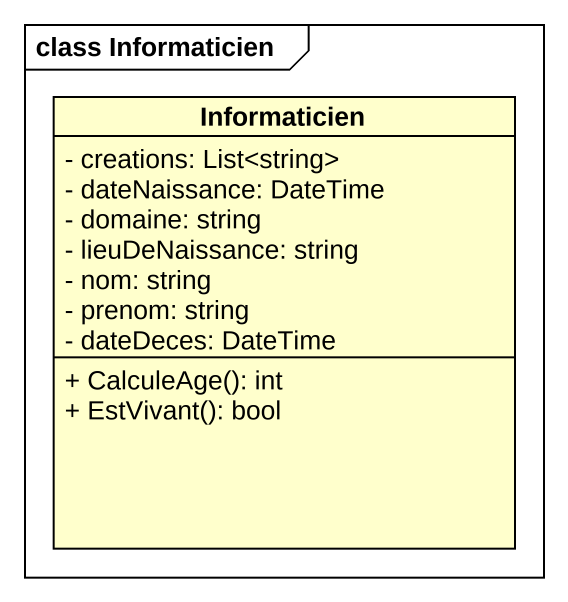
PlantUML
@startuml
mainframe class Informaticien
hide circle
hide empty members
skinparam classAttributeIconSize 0
class Informaticien {
  - creations: List<string>
  - dateNaissance: DateTime
  - domaine: string
  - lieuDeNaissance: string
  - nom: string
  - prenom: string
  - dateDeces: DateTime
  + CalculeAge(): int
  + EstVivant(): bool
}
@enduml
